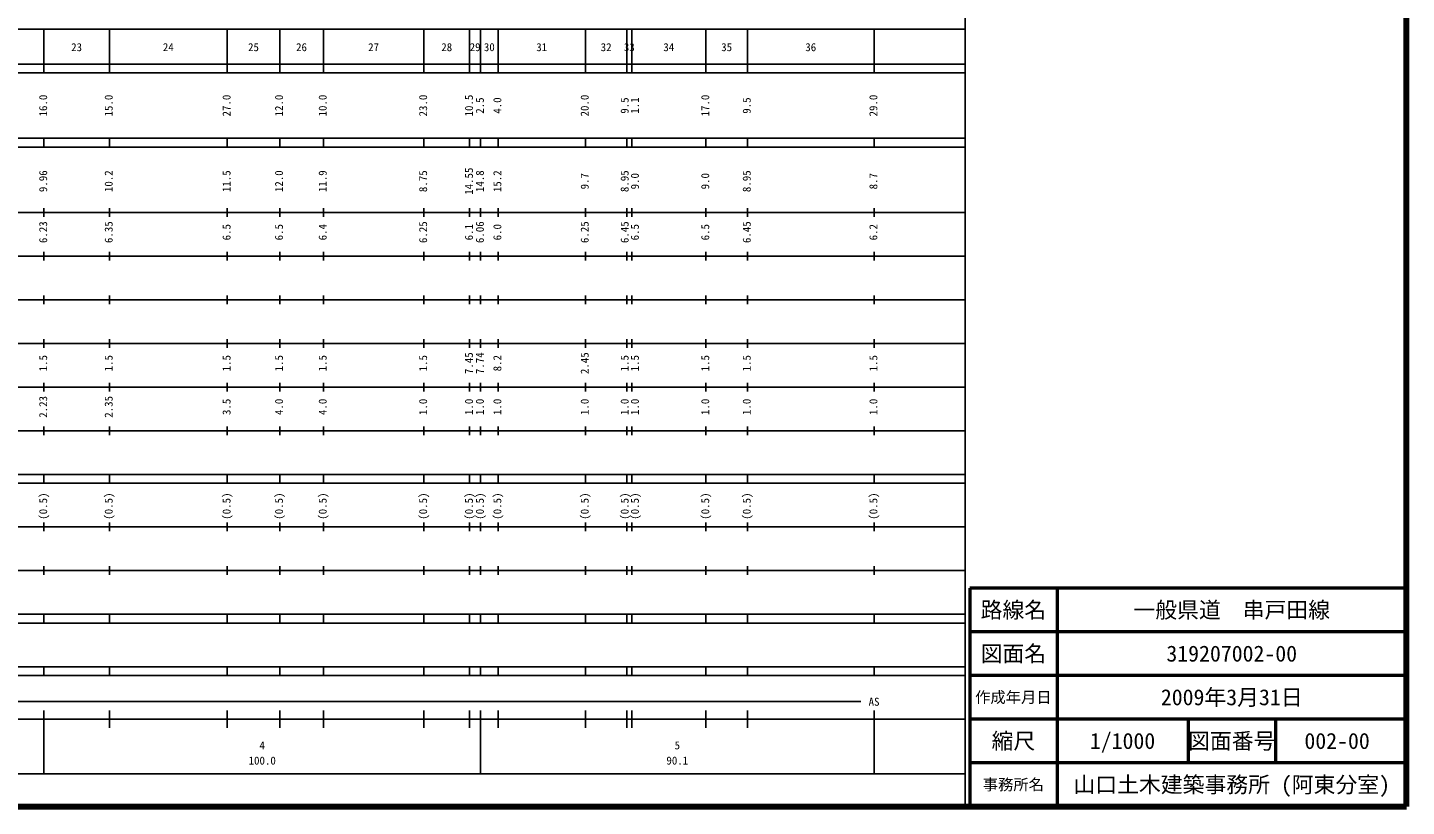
# Model space of a CAD drawing. Units: millimetres on the paper, enlarged 1000 times. Extents: x 40000 to 680000, y 20000 to 380000.
# Drawn here: x 364274 to 680000, y 20000 to 198357 of the extents above; entities that cross this region are included whole.
import ezdxf
from ezdxf.enums import TextEntityAlignment as Align

# ---------------------------------------------------------------- set-up
doc = ezdxf.new("R2010")
doc.units = ezdxf.units.MM
doc.header["$LTSCALE"] = 1000
for name, color, linetype, lineweight in [('M-TTL', 2, 'Continuous', 140), ('M-TTL-BAND', 7, 'Continuous', 25), ('M-TTL-FRAM', 2, 'Continuous', 50), ('M-TTL-LINE', 7, 'Continuous', 50)]:
    doc.layers.add(name, color=color, linetype=linetype, lineweight=lineweight)
doc.layers.add('M-TTL-TXT', color=7, linetype='Continuous')
doc.styles.add('ＭＳ ゴシック', font='')
doc.styles.get('ＭＳ ゴシック').set_extended_font_data('MS Gothic')

msp = doc.modelspace()

# ---------------------------------------------------------------- linework, layer by layer
at = {"layer": 'M-TTL'}
for p, q in [((680000, 20000), (680000, 380000)), ((40000, 20000), (680000, 20000))]:
    msp.add_line(p, q, dxfattribs=at)
at = {"layer": 'M-TTL-BAND'}
for p, q in [((579000, 20000), (579000, 370000)), ((68000, 198000), (579000, 198000)), ((368000, 188000), (368000, 198000)), ((383000, 188000), (383000, 198000)), ((410000, 188000), (410000, 198000)), ((422000, 188000), (422000, 198000)), ((432000, 188000), (432000, 198000)), ((455000, 188000), (455000, 198000)), ((465500, 188000), (465500, 198000)), ((468000, 188000), (468000, 198000)), ((472000, 188000), (472000, 198000)), ((492000, 188000), (492000, 198000)), ((501500, 188000), (501500, 198000)), ((502600, 188000), (502600, 198000)), ((519600, 188000), (519600, 198000)), ((529100, 188000), (529100, 198000)), ((558100, 188000), (558100, 198000)), ((40000, 190000), (579000, 190000)), ((40000, 188000), (579000, 188000)), ((40000, 173000), (579000, 173000)), ((40000, 171000), (579000, 171000)), ((368000, 171000), (368000, 173000)), ((383000, 171000), (383000, 173000)), ((410000, 171000), (410000, 173000)), ((422000, 171000), (422000, 173000)), ((432000, 171000), (432000, 173000)), ((455000, 171000), (455000, 173000)), ((465500, 171000), (465500, 173000)), ((468000, 171000), (468000, 173000)), ((472000, 171000), (472000, 173000)), ((492000, 171000), (492000, 173000)), ((501500, 171000), (501500, 173000)), ((502600, 171000), (502600, 173000)), ((519600, 171000), (519600, 173000)), ((529100, 171000), (529100, 173000)), ((558100, 171000), (558100, 173000)), ((40000, 156000), (579000, 156000)), ((368000, 155000), (368000, 157000)), ((383000, 155000), (383000, 157000)), ((410000, 155000), (410000, 157000)), ((422000, 155000), (422000, 157000)), ((432000, 155000), (432000, 157000)), ((455000, 155000), (455000, 157000)), ((465500, 155000), (465500, 157000)), ((468000, 155000), (468000, 157000)), ((472000, 155000), (472000, 157000)), ((492000, 155000), (492000, 157000)), ((501500, 155000), (501500, 157000)), ((502600, 155000), (502600, 157000)), ((519600, 155000), (519600, 157000)), ((529100, 155000), (529100, 157000)), ((558100, 155000), (558100, 157000)), ((46000, 146000), (579000, 146000)), ((368000, 145000), (368000, 147000)), ((383000, 145000), (383000, 147000)), ((410000, 145000), (410000, 147000)), ((422000, 145000), (422000, 147000)), ((432000, 145000), (432000, 147000)), ((455000, 145000), (455000, 147000)), ((465500, 145000), (465500, 147000)), ((468000, 145000), (468000, 147000)), ((472000, 145000), (472000, 147000)), ((492000, 145000), (492000, 147000)), ((501500, 145000), (501500, 147000)), ((502600, 145000), (502600, 147000)), ((519600, 145000), (519600, 147000)), ((529100, 145000), (529100, 147000)), ((558100, 145000), (558100, 147000)), ((52000, 136000), (579000, 136000)), ((368000, 135000), (368000, 137000)), ((383000, 135000), (383000, 137000)), ((410000, 135000), (410000, 137000)), ((422000, 135000), (422000, 137000)), ((432000, 135000), (432000, 137000)), ((455000, 135000), (455000, 137000)), ((465500, 135000), (465500, 137000)), ((468000, 135000), (468000, 137000)), ((472000, 135000), (472000, 137000)), ((492000, 135000), (492000, 137000)), ((501500, 135000), (501500, 137000)), ((502600, 135000), (502600, 137000)), ((519600, 135000), (519600, 137000)), ((529100, 135000), (529100, 137000)), ((558100, 135000), (558100, 137000)), ((368000, 125000), (368000, 127000)), ((383000, 125000), (383000, 127000)), ((410000, 125000), (410000, 127000)), ((422000, 125000), (422000, 127000)), ((432000, 125000), (432000, 127000)), ((455000, 125000), (455000, 127000)), ((465500, 125000), (465500, 127000)), ((468000, 125000), (468000, 127000)), ((472000, 125000), (472000, 127000)), ((492000, 125000), (492000, 127000)), ((501500, 125000), (501500, 127000)), ((502600, 125000), (502600, 127000)), ((519600, 125000), (519600, 127000)), ((529100, 125000), (529100, 127000)), ((558100, 125000), (558100, 127000)), ((46000, 126000), (579000, 126000)), ((368000, 115000), (368000, 117000)), ((383000, 115000), (383000, 117000)), ((410000, 115000), (410000, 117000)), ((422000, 115000), (422000, 117000)), ((432000, 115000), (432000, 117000)), ((455000, 115000), (455000, 117000)), ((465500, 115000), (465500, 117000)), ((468000, 115000), (468000, 117000)), ((472000, 115000), (472000, 117000)), ((492000, 115000), (492000, 117000)), ((501500, 115000), (501500, 117000)), ((502600, 115000), (502600, 117000)), ((519600, 115000), (519600, 117000)), ((529100, 115000), (529100, 117000)), ((558100, 115000), (558100, 117000)), ((52000, 116000), (579000, 116000)), ((46000, 106000), (579000, 106000)), ((368000, 105000), (368000, 107000)), ((383000, 105000), (383000, 107000)), ((410000, 105000), (410000, 107000)), ((422000, 105000), (422000, 107000)), ((432000, 105000), (432000, 107000)), ((455000, 105000), (455000, 107000)), ((465500, 105000), (465500, 107000)), ((468000, 105000), (468000, 107000)), ((472000, 105000), (472000, 107000)), ((492000, 105000), (492000, 107000)), ((501500, 105000), (501500, 107000)), ((502600, 105000), (502600, 107000)), ((519600, 105000), (519600, 107000)), ((529100, 105000), (529100, 107000)), ((558100, 105000), (558100, 107000)), ((40000, 96000), (579000, 96000)), ((368000, 94000), (368000, 96000)), ((383000, 94000), (383000, 96000)), ((410000, 94000), (410000, 96000)), ((422000, 94000), (422000, 96000)), ((432000, 94000), (432000, 96000)), ((455000, 94000), (455000, 96000)), ((465500, 94000), (465500, 96000)), ((468000, 94000), (468000, 96000)), ((472000, 94000), (472000, 96000)), ((492000, 94000), (492000, 96000)), ((501500, 94000), (501500, 96000)), ((502600, 94000), (502600, 96000)), ((519600, 94000), (519600, 96000)), ((529100, 94000), (529100, 96000)), ((558100, 94000), (558100, 96000)), ((40000, 94000), (579000, 94000)), ((49000, 84000), (579000, 84000)), ((368000, 83000), (368000, 85000)), ((383000, 83000), (383000, 85000)), ((410000, 83000), (410000, 85000)), ((422000, 83000), (422000, 85000)), ((432000, 83000), (432000, 85000)), ((455000, 83000), (455000, 85000)), ((465500, 83000), (465500, 85000)), ((468000, 83000), (468000, 85000)), ((472000, 83000), (472000, 85000)), ((492000, 83000), (492000, 85000)), ((501500, 83000), (501500, 85000)), ((502600, 83000), (502600, 85000)), ((519600, 83000), (519600, 85000)), ((529100, 83000), (529100, 85000)), ((558100, 83000), (558100, 85000)), ((40000, 74000), (579000, 74000)), ((368000, 73000), (368000, 75000)), ((383000, 73000), (383000, 75000)), ((410000, 73000), (410000, 75000)), ((422000, 73000), (422000, 75000)), ((432000, 73000), (432000, 75000)), ((455000, 73000), (455000, 75000)), ((465500, 73000), (465500, 75000)), ((468000, 73000), (468000, 75000)), ((472000, 73000), (472000, 75000)), ((492000, 73000), (492000, 75000)), ((501500, 73000), (501500, 75000)), ((502600, 73000), (502600, 75000)), ((519600, 73000), (519600, 75000)), ((529100, 73000), (529100, 75000)), ((558100, 73000), (558100, 75000)), ((40000, 64000), (579000, 64000)), ((368000, 62000), (368000, 64000)), ((383000, 62000), (383000, 64000)), ((410000, 62000), (410000, 64000)), ((422000, 62000), (422000, 64000)), ((432000, 62000), (432000, 64000)), ((455000, 62000), (455000, 64000)), ((465500, 62000), (465500, 64000)), ((468000, 62000), (468000, 64000)), ((472000, 62000), (472000, 64000)), ((492000, 62000), (492000, 64000)), ((501500, 62000), (501500, 64000)), ((502600, 62000), (502600, 64000)), ((519600, 62000), (519600, 64000)), ((529100, 62000), (529100, 64000)), ((558100, 62000), (558100, 64000)), ((40000, 62000), (579000, 62000)), ((40000, 52000), (579000, 52000)), ((368000, 50000), (368000, 52000)), ((383000, 50000), (383000, 52000)), ((410000, 50000), (410000, 52000)), ((422000, 50000), (422000, 52000)), ((432000, 50000), (432000, 52000)), ((455000, 50000), (455000, 52000)), ((465500, 50000), (465500, 52000)), ((468000, 50000), (468000, 52000)), ((472000, 50000), (472000, 52000)), ((492000, 50000), (492000, 52000)), ((501500, 50000), (501500, 52000)), ((502600, 50000), (502600, 52000)), ((519600, 50000), (519600, 52000)), ((529100, 50000), (529100, 52000)), ((558100, 50000), (558100, 52000)), ((40000, 50000), (579000, 50000)), ((71000, 44000), (555100, 44000)), ((368000, 27500), (368000, 42000)), ((383000, 38000), (383000, 42000)), ((410000, 38000), (410000, 42000)), ((422000, 38000), (422000, 42000)), ((432000, 38000), (432000, 42000)), ((455000, 38000), (455000, 42000)), ((465500, 38000), (465500, 42000)), ((468000, 27500), (468000, 42000)), ((472000, 38000), (472000, 42000)), ((492000, 38000), (492000, 42000)), ((501500, 38000), (501500, 42000)), ((502600, 38000), (502600, 42000)), ((519600, 38000), (519600, 42000)), ((529100, 38000), (529100, 42000)), ((558100, 27500), (558100, 42000)), ((40000, 40000), (579000, 40000)), ((68000, 27500), (579000, 27500))]:
    msp.add_line(p, q, dxfattribs=at)
at = {"layer": 'M-TTL-FRAM'}
for p, q in [((680000, 70000), (580000, 70000)), ((580000, 70000), (580000, 20000))]:
    msp.add_line(p, q, dxfattribs=at)
at = {"layer": 'M-TTL-LINE'}
for p, q in [((600000, 70000), (600000, 20000)), ((680000, 60000), (580000, 60000)), ((680000, 50000), (580000, 50000)), ((680000, 40000), (580000, 40000)), ((630000, 40000), (630000, 30000)), ((650000, 40000), (650000, 30000)), ((680000, 30000), (580000, 30000))]:
    msp.add_line(p, q, dxfattribs=at)

# ---------------------------------------------------------------- texts
at = {"layer": 'M-TTL-BAND', "style": 'ＭＳ ゴシック'}
for s, p in [('23', (375500, 192405)), ('24', (396500, 192405)), ('25', (416000, 192405)), ('26', (427000, 192405)), ('27', (443500, 192405)), ('28', (460250, 192405)), ('29', (466750, 192405)), ('30', (470000, 192405)), ('31', (482000, 192405)), ('32', (496750, 192405)), ('33', (502050, 192405)), ('34', (511100, 192405)), ('35', (524350, 192405)), ('36', (543600, 192405)), ('AS', (558100, 42500)), ('4', (418000, 32523)), ('5', (513050, 32523)), ('100.0', (418000, 29033)), ('90.1', (513050, 29033))]:
    msp.add_text(s, height=1833, dxfattribs=at).set_placement(p, align=Align.BOTTOM_CENTER)
for s, p in [('16.0', (369302, 180500)), ('15.0', (384302, 180500)), ('27.0', (411302, 180500)), ('12.0', (423302, 180500)), ('10.0', (433302, 180500)), ('23.0', (456302, 180500)), ('10.5', (466802, 180500)), ('2.5', (469302, 180500)), ('4.0', (473302, 180500)), ('20.0', (493302, 180500)), ('9.5', (502448, 180500)), ('1.1', (504796, 180500)), ('17.0', (520902, 180500)), ('9.5', (530402, 180500)), ('29.0', (559402, 180500)), ('9.96', (369302, 163174)), ('10.2', (384302, 163174)), ('11.5', (411302, 163174)), ('12.0', (423302, 163174)), ('11.9', (433302, 163174)), ('8.75', (456302, 163174)), ('14.55', (466802, 163174)), ('14.8', (469302, 163174)), ('15.2', (473302, 163174)), ('9.7', (493302, 163174)), ('8.95', (502448, 163174)), ('9.0', (504796, 163174)), ('9.0', (520902, 163174)), ('8.95', (530402, 163174)), ('8.7', (559402, 163174)), ('6.23', (369302, 151500)), ('6.35', (384302, 151500)), ('6.5', (411302, 151500)), ('6.5', (423302, 151500)), ('6.4', (433302, 151500)), ('6.25', (456302, 151500)), ('6.1', (466802, 151500)), ('6.06', (469302, 151500)), ('6.0', (473302, 151500)), ('6.25', (493302, 151500)), ('6.45', (502448, 151500)), ('6.5', (504796, 151500)), ('6.5', (520902, 151500)), ('6.45', (530402, 151500)), ('6.2', (559402, 151500)), ('1.5', (369302, 121500)), ('1.5', (384302, 121500)), ('1.5', (411302, 121500)), ('1.5', (423302, 121500)), ('1.5', (433302, 121500)), ('1.5', (456302, 121500)), ('7.45', (466802, 121500)), ('7.74', (469302, 121500)), ('8.2', (473302, 121500)), ('2.45', (493302, 121500)), ('1.5', (502448, 121500)), ('1.5', (504796, 121500)), ('1.5', (520902, 121500)), ('1.5', (530402, 121500)), ('1.5', (559402, 121500)), ('2.23', (369302, 111500)), ('2.35', (384302, 111500)), ('3.5', (411302, 111500)), ('4.0', (423302, 111500)), ('4.0', (433302, 111500)), ('1.0', (456302, 111500)), ('1.0', (466802, 111500)), ('1.0', (469302, 111500)), ('1.0', (473302, 111500)), ('1.0', (493302, 111500)), ('1.0', (502448, 111500)), ('1.0', (504796, 111500)), ('1.0', (520902, 111500)), ('1.0', (530402, 111500)), ('1.0', (559402, 111500)), ('(0.5)', (369302, 88764)), ('(0.5)', (384302, 88764)), ('(0.5)', (411302, 88764)), ('(0.5)', (423302, 88764)), ('(0.5)', (433302, 88764)), ('(0.5)', (456302, 88764)), ('(0.5)', (466802, 88764)), ('(0.5)', (469302, 88764)), ('(0.5)', (473302, 88764)), ('(0.5)', (493302, 88764)), ('(0.5)', (502448, 88764)), ('(0.5)', (504796, 88764)), ('(0.5)', (520902, 88764)), ('(0.5)', (530402, 88764)), ('(0.5)', (559402, 88764))]:
    msp.add_text(s, height=1833, rotation=90, dxfattribs=at).set_placement(p, align=Align.BOTTOM_CENTER)
at = {"layer": 'M-TTL-TXT', "style": 'ＭＳ ゴシック'}
for s, height, p in [('路線名', 3666, (590000, 65000)), ('路線名', 3666, (590000, 65000)), ('一般県道\u3000串戸田線', 3666, (640000, 65000)), ('図面名', 3666, (590000, 55000)), ('図面名', 3666, (590000, 55000)), ('319207002-00', 3666, (640000, 55000)), ('2009年3月31日', 3666, (640000, 45000)), ('作成年月日', 2566, (590000, 45000)), ('作成年月日', 2566, (590000, 45000)), ('縮尺', 3666, (590000, 35000)), ('縮尺', 3666, (590000, 35000)), ('1/1000', 3666, (615000, 35000)), ('図面番号', 3666, (640000, 35000)), ('図面番号', 3666, (640000, 35000)), ('002-00', 3666, (664125, 35000)), ('事務所名', 2566, (590000, 25000)), ('事務所名', 2566, (590000, 25000)), ('山口土木建築事務所 (阿東分室)', 3666, (640000, 25000))]:
    msp.add_text(s, height=height, dxfattribs=at).set_placement(p, align=Align.MIDDLE_CENTER)

doc.saveas('drawing.dxf')
